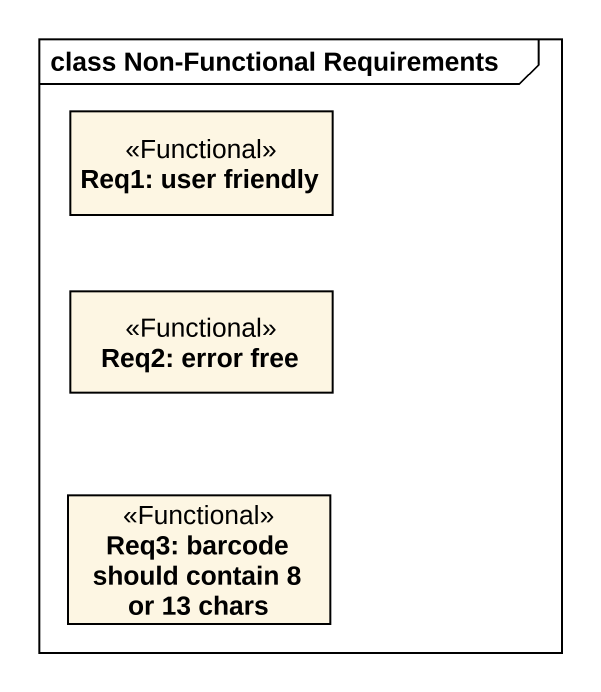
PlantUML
@startuml
mainframe class Non-Functional Requirements
hide circle
hide empty members
class "Req1: user friendly" as Req1_user_friendly <<Functional>>
class "Req2: error free" as Req2_error_free <<Functional>>
class "Req3: barcode should contain 8 or 13 chars" as Req3_barcode_should_contain <<Functional>>
@enduml
